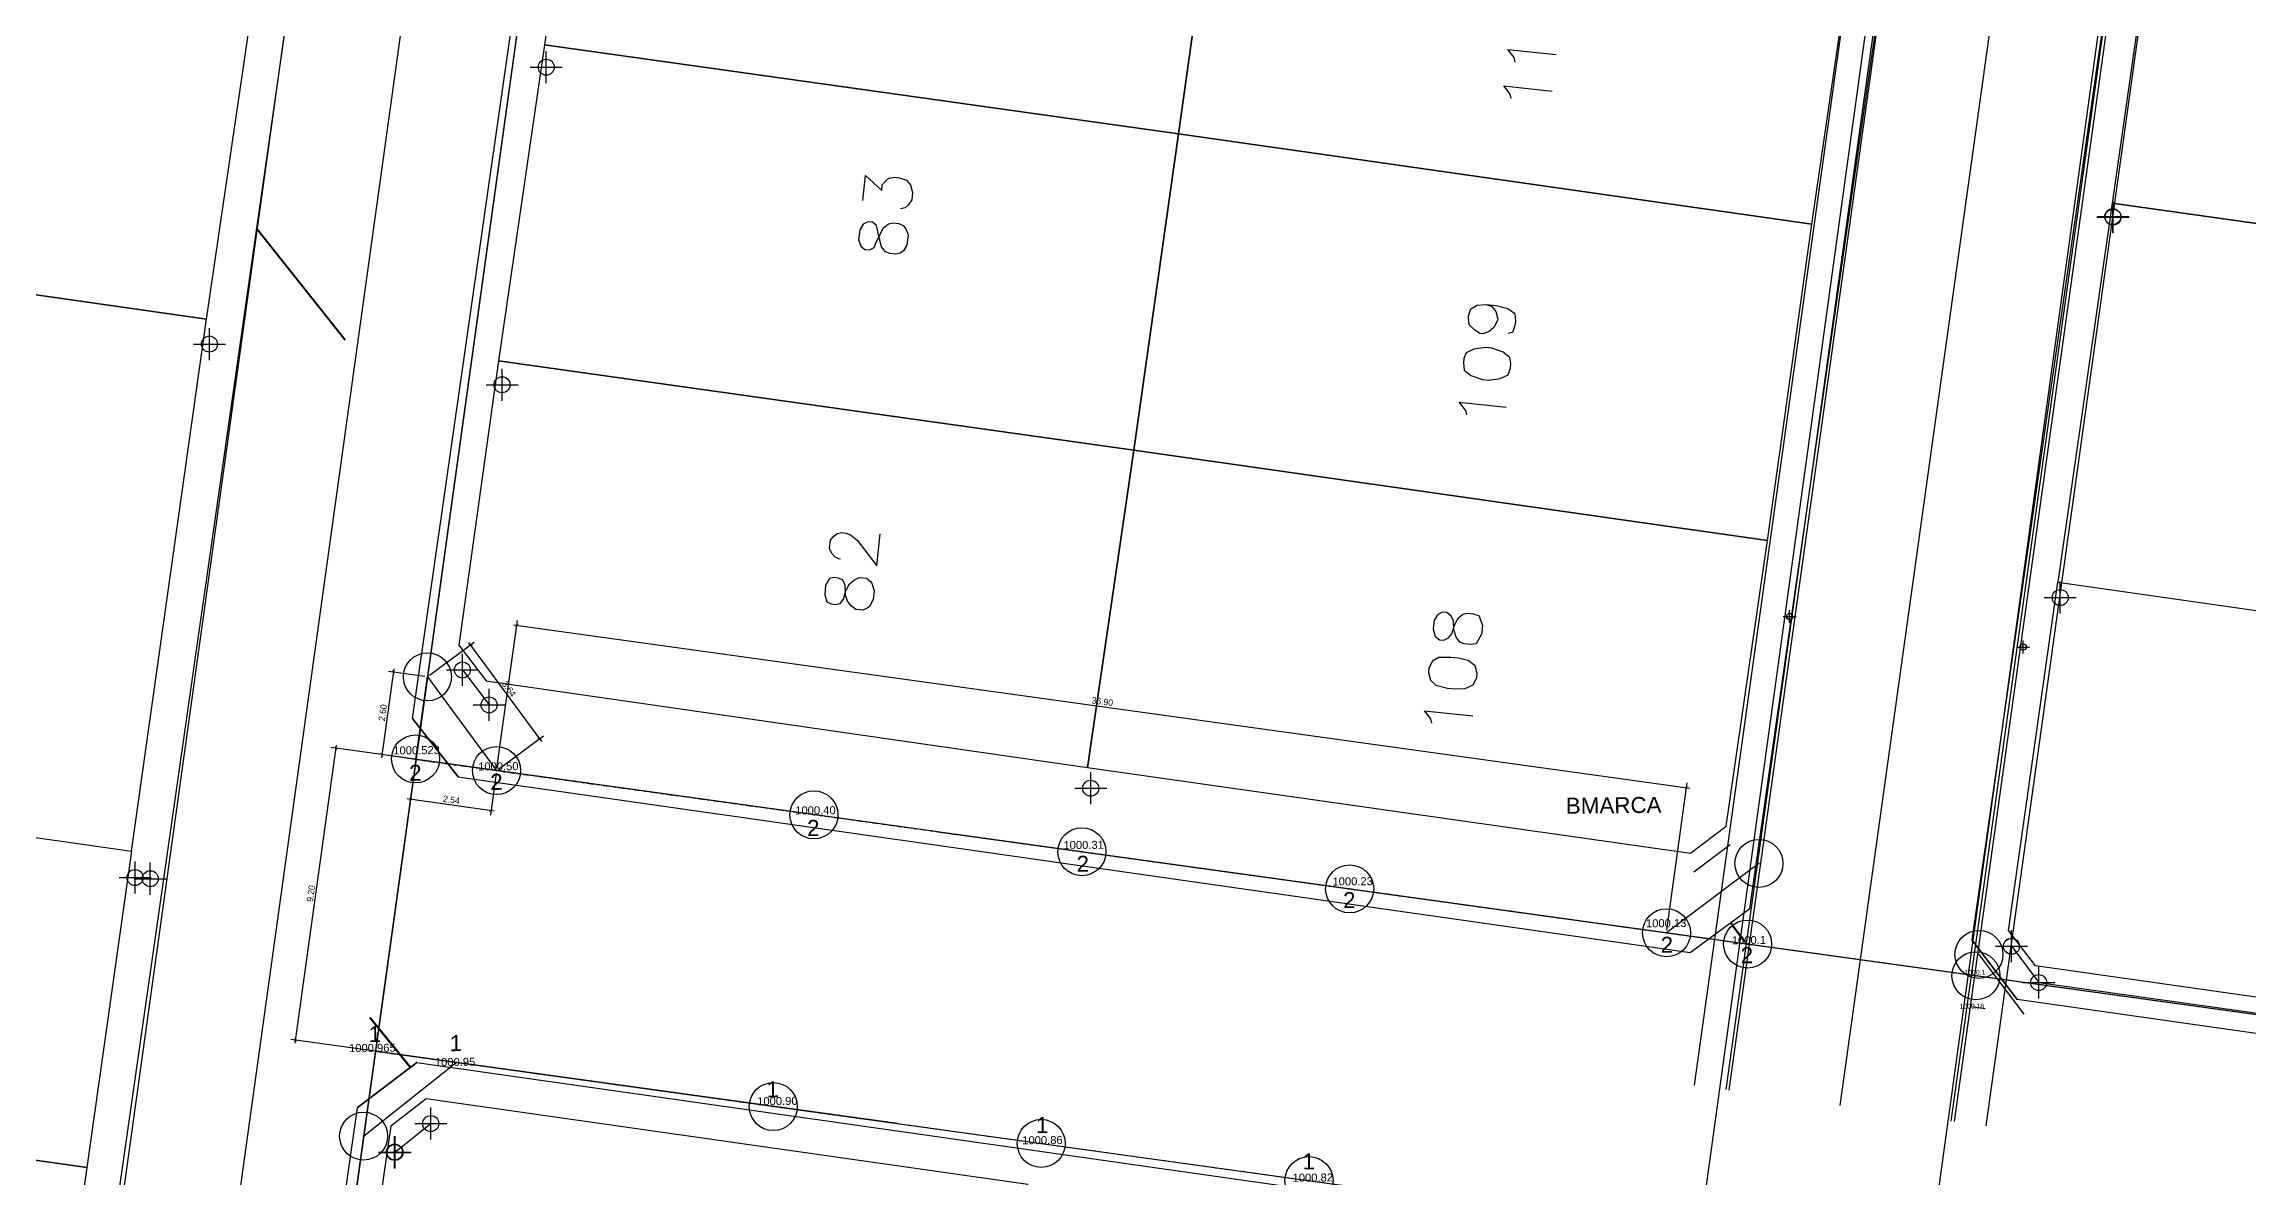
# Model space of a CAD drawing. Header units: metres. Extents: x -977055 to 805873, y -1033982 to 242021.
# Drawn here: x 795 to 863.8, y 965.3 to 1000.7 of the extents above; entities that cross this region are included whole.
import ezdxf

# ---------------------------------------------------------------- set-up
doc = ezdxf.new("R2010")
doc.units = ezdxf.units.M
doc.header["$PDMODE"] = 32
doc.header["$PDSIZE"] = 1.5
doc.linetypes.add('CENTRO1', pattern=[0.44, 0.2, -0.08, 0.08, -0.08])
for name, color, linetype in [('C-ROAD-PROF-TEXT', 11, 'Continuous'), ('linea 1', 1, 'Continuous'), ('LOTE 243', 6, 'Continuous'), ('puntos nov 7', 50, 'Continuous'), ('PUNTOS V', 4, 'Continuous'), ('V-NODE', 1, 'Continuous')]:
    doc.layers.add(name, color=color, linetype=linetype)
doc.layers.add('PDF2_area escolar', color=7, linetype='Continuous', true_color=0x989898)
doc.layers.add('PDF_Geometry', color=7, linetype='Continuous', true_color=0x797979)
doc.layers.get('PDF2_area escolar').off()
doc.styles.add('CITY2', font='stylu.ttf', dxfattribs={"height": 0.2})
doc.styles.get("Standard").update_dxf_attribs({"font": 'arial.ttf'})
doc.dimstyles.new('COTAS2', dxfattribs={"dimtxt": 0.02, "dimasz": 0.1, "dimexe": 0.15, "dimexo": 0.08, "dimgap": 0.05, "dimtad": 1, "dimzin": 0, "dimdsep": 46, "dimtxsty": 'CITY2', "dimblk": 'ARCHTICK', "dimcen": 1, "dimdle": 0.1, "dimclrd": 1, "dimclre": 1, "dimclrt": 2, "dimadec": 0, "dimazin": 0, "dimtfac": 1, "dimtofl": 0, "dimtmove": 0, "dimatfit": 3, "dimldrblk": 'ARCHTICK', "dimfxl": 0.18, "dimtolj": 1, "dimtzin": 0, "dimarcsym": 0})

# ---------------------------------------------------------------- blocks, each defined once
blk = doc.blocks.new('*U274')
at = {"color": 0, "linetype": 'ByBlock', "lineweight": -2, "transparency": 16777216}
for p, q in [((-1, 0), (1, 0)), ((0, -1), (0, 1))]:
    blk.add_line(p, q, dxfattribs=at)
blk.add_circle((0, 0), 0.5, dxfattribs=at)
blk = doc.blocks.new('*U301', base_point=(798.274, 974.646, 1001.305))
at = {"layer": 'V-NODE', "color": 50, "lineweight": -2, "xscale": 0.5, "yscale": 0.5, "zscale": 0.5}
blk.add_blockref('*U274', (798.274, 974.646, 1001.305), dxfattribs=at)
blk = doc.blocks.new('*U307', base_point=(805.902, 966.106, 1001.776))
at = {"layer": 'V-NODE', "color": 50, "lineweight": -2, "xscale": 0.5, "yscale": 0.5, "zscale": 0.5}
blk.add_blockref('*U274', (805.902, 966.106, 1001.776), dxfattribs=at)
blk = doc.blocks.new('*U595', base_point=(859.588, 995.311, 1000.051))
at = {"layer": 'V-NODE', "color": 50, "lineweight": -2, "xscale": 0.5, "yscale": 0.5, "zscale": 0.5}
blk.add_blockref('*U274', (859.588, 995.311, 1000.051), dxfattribs=at)
blk = doc.blocks.new('*U637', base_point=(810.644, 999.991, 1000.264))
at = {"layer": 'V-NODE', "color": 50, "lineweight": -2, "xscale": 0.5, "yscale": 0.5, "zscale": 0.5}
blk.add_blockref('*U274', (810.644, 999.991, 1000.264), dxfattribs=at)
blk = doc.blocks.new('*U640', base_point=(809.262, 990.074, 1000.591))
at = {"layer": 'V-NODE', "color": 50, "lineweight": -2, "xscale": 0.5, "yscale": 0.5, "zscale": 0.5}
blk.add_blockref('*U274', (809.262, 990.074, 1000.591), dxfattribs=at)
blk = doc.blocks.new('*U643', base_point=(800.121, 991.344, 1000.615))
at = {"layer": 'V-NODE', "color": 50, "lineweight": -2, "xscale": 0.5, "yscale": 0.5, "zscale": 0.5}
blk.add_blockref('*U274', (800.121, 991.344, 1000.615), dxfattribs=at)
blk = doc.blocks.new('*U646', base_point=(797.8, 974.681, 1001.345))
at = {"layer": 'V-NODE', "color": 50, "lineweight": -2, "xscale": 0.5, "yscale": 0.5, "zscale": 0.5}
blk.add_blockref('*U274', (797.8, 974.681, 1001.345), dxfattribs=at)
blk = doc.blocks.new('*U649', base_point=(808.026, 981.164, 1001.043))
at = {"layer": 'V-NODE', "color": 50, "lineweight": -2, "xscale": 0.5, "yscale": 0.5, "zscale": 0.5}
blk.add_blockref('*U274', (808.026, 981.164, 1001.043), dxfattribs=at)
blk = doc.blocks.new('*U652', base_point=(805.919, 966.099, 1001.768))
at = {"layer": 'V-NODE', "color": 50, "lineweight": -2, "xscale": 0.5, "yscale": 0.5, "zscale": 0.5}
blk.add_blockref('*U274', (805.919, 966.099, 1001.768), dxfattribs=at)
blk = doc.blocks.new('*U661', base_point=(805.911, 966.094, 1001.774))
at = {"layer": 'V-NODE', "color": 50, "lineweight": -2, "xscale": 0.5, "yscale": 0.5, "zscale": 0.5}
blk.add_blockref('*U274', (805.911, 966.094, 1001.774), dxfattribs=at)
blk = doc.blocks.new('*U1252', base_point=(856.413, 972.533, 1001.123))
at = {"layer": 'V-NODE', "color": 50, "lineweight": -2, "xscale": 0.5, "yscale": 0.5, "zscale": 0.5}
blk.add_blockref('*U274', (856.413, 972.533, 1001.123), dxfattribs=at)
blk = doc.blocks.new('*U1255', base_point=(857.262, 971.402, 1001.17))
at = {"layer": 'V-NODE', "color": 50, "lineweight": -2, "xscale": 0.5, "yscale": 0.5, "zscale": 0.5}
blk.add_blockref('*U274', (857.262, 971.402, 1001.17), dxfattribs=at)
blk = doc.blocks.new('*U1258', base_point=(827.65, 977.469, 1001.168))
at = {"layer": 'V-NODE', "color": 50, "lineweight": -2, "xscale": 0.5, "yscale": 0.5, "zscale": 0.5}
blk.add_blockref('*U274', (827.65, 977.469, 1001.168), dxfattribs=at)
blk = doc.blocks.new('*U1264', base_point=(807.034, 966.996, 1001.655))
at = {"layer": 'V-NODE', "color": 50, "lineweight": -2, "xscale": 0.5, "yscale": 0.5, "zscale": 0.5}
blk.add_blockref('*U274', (807.034, 966.996, 1001.655), dxfattribs=at)
blk = doc.blocks.new('*U1267', base_point=(808.859, 980.074, 1001.105))
at = {"layer": 'V-NODE', "color": 50, "lineweight": -2, "xscale": 0.5, "yscale": 0.5, "zscale": 0.5}
blk.add_blockref('*U274', (808.859, 980.074, 1001.105), dxfattribs=at)
blk = doc.blocks.new('*U1270', base_point=(856.41, 972.536, 1001.126))
at = {"layer": 'V-NODE', "color": 50, "lineweight": -2, "xscale": 0.5, "yscale": 0.5, "zscale": 0.5}
blk.add_blockref('*U274', (856.41, 972.536, 1001.126), dxfattribs=at)
blk = doc.blocks.new('*U1273', base_point=(857.935, 983.424, 1000.642))
at = {"layer": 'V-NODE', "color": 50, "lineweight": -2, "xscale": 0.5, "yscale": 0.5, "zscale": 0.5}
blk.add_blockref('*U274', (857.935, 983.424, 1000.642), dxfattribs=at)
blk = doc.blocks.new('*U1276', base_point=(859.576, 995.323, 1000.055))
at = {"layer": 'V-NODE', "color": 50, "lineweight": -2, "xscale": 0.5, "yscale": 0.5, "zscale": 0.5}
blk.add_blockref('*U274', (859.576, 995.323, 1000.055), dxfattribs=at)
blk = doc.blocks.new('base')
at = {"layer": 'PDF_Geometry', "lineweight": 25, "extrusion": (-0.000787417, 0.063364, 0.99799), "elevation": 0.026}
for points in [[(-314.355, -197.288), (-299.601, -195.681), (-292.744, -194.188), (-282.663, -192.111), (-274.476, -190.361), (-258.037, -185.154), (-248.029, -180.61), (-240.539, -177.71), (-228.643, -174.042), (-222.733, -172.714), (-217.384, -171.04), (-209.935, -169.248), (-202.16, -164.759), (-196.196, -160.284), (-195.073, -159.817), (-178.095, -157.457), (-154.298, -156.614), (-136.667, -154.611), (-124.436, -153.164), (-118.066, -151.474), (-100.79, -146.646), (-80.955, -140.967), (-73.385, -139.328), (-61.694, -135.822), (-40.504, -131.604), (-37.727, -130.872), (-17.661, -129.441), (1.311, -127.461), (21.092, -124.929), (41.006, -122.83), (47.376, -123.458), (63.592, -123.186), (81.402, -124.312), (85.639, -96.072), (88.705, -66.393), (92.811, -40.781), (97.16, -22.386), (100.596, -1.562), (102.483, 8.32), (109.691, 37.361), (117.528, 76.62), (126.217, 115.638), (131.513, 149.592), (134.682, 173.973), (136.916, 195.591), (139.956, 229.678), (141.558, 250.676), (142.614, 271.37), (143.252, 283.21), (147.066, 312.938), (152.58, 355.631), (153.554, 396.042), (150.869, 418.02), (151.777, 438.639), (150.959, 458.028), (151.777, 438.639), (150.869, 418.02), (153.554, 396.042), (152.58, 355.631), (147.066, 312.938), (143.252, 283.21), (142.614, 271.37), (141.558, 250.676), (139.956, 229.678), (136.916, 195.591), (134.682, 173.973), (131.513, 149.592), (126.217, 115.638), (117.528, 76.62), (109.691, 37.361), (102.483, 8.32), (100.596, -1.562), (97.16, -22.386), (92.811, -40.781), (88.705, -66.393), (85.639, -96.072), (81.402, -124.312), (63.592, -123.186), (47.376, -123.458), (41.006, -122.83), (21.092, -124.929), (1.311, -127.461), (-17.661, -129.441), (-37.727, -130.872), (-40.504, -131.604), (-61.694, -135.822), (-73.385, -139.328), (-80.955, -140.967), (-100.79, -146.646), (-118.066, -151.474), (-124.436, -153.164), (-136.667, -154.611), (-154.298, -156.614), (-178.095, -157.457), (-195.073, -159.817), (-196.196, -160.284), (-202.16, -164.759), (-209.935, -169.248), (-217.384, -171.04), (-222.733, -172.714), (-228.643, -174.042), (-240.539, -177.71), (-248.029, -180.61), (-258.037, -185.154), (-274.476, -190.361), (-282.663, -192.111), (-292.744, -194.188), (-299.601, -195.681), (-314.355, -197.288), (-312.178, -178.446), (-309.146, -157.898), (-306.876, -132.899), (-305.823, -118.002), (-298.643, -78.802), (-291.055, -45.077), (-282.252, -15.116), (-275.645, 10.473), (-270.319, 33.898), (-263.825, 63.164), (-258.15, 86.408), (-284.424, 123.888)], [(129.33, 446.993), (130.719, 376.627), (119.722, 267.265), (72.738, -35.348), (74.134, -37.232), (92.979, -40.152)], [(76.721, 35.815), (75.319, 37.653), (36.902, 43.626), (35.023, 42.276), (24.12, -27.822), (25.516, -29.706), (63.985, -35.639), (65.818, -34.283)], [(75.319, 37.653), (76.721, 35.815), (65.818, -34.283), (63.985, -35.639)], [(-11.71, 51.199), (-13.594, 49.803), (-24.492, -20.249), (-23.096, -22.133), (15.367, -28.112), (17.206, -26.71), (28.103, 43.341), (26.707, 45.225)], [(42.023, 15.697), (42.052, 15.554), (42.253, 15.298), (40.744, 15.48)], [(42.16, 16.839), (42.189, 16.697), (42.39, 16.441), (40.882, 16.622)], [(62.453, 19.774), (62.36, 18.997), (61.861, 19.474), (61.839, 19.291), (61.731, 19.165), (61.628, 19.085), (61.44, 19.061), (61.303, 19.078), (61.08, 19.151), (60.959, 19.304), (60.895, 19.544), (60.923, 19.772), (61.036, 19.944), (61.139, 20.025), (61.281, 20.054)], [(43.028, 23.273), (42.851, 23.341), (42.73, 23.495), (42.666, 23.734), (42.672, 23.78), (42.791, 23.997), (42.944, 24.118), (43.138, 24.187), (43.23, 24.176), (43.401, 24.063), (43.568, 23.904), (43.586, 23.67), (43.58, 23.624), (43.507, 23.401), (43.308, 23.286), (43.028, 23.273), (42.708, 23.312), (42.348, 23.402), (42.136, 23.566), (42.118, 23.8), (42.134, 23.937), (42.208, 24.16), (42.35, 24.19)], [(43.675, 26.719), (43.704, 26.577), (43.905, 26.321), (42.443, 26.497)], [(63.294, 30.987), (63.34, 30.981), (63.471, 30.919), (63.552, 30.817), (63.627, 30.668), (63.594, 30.394), (63.486, 30.268), (63.383, 30.188), (63.241, 30.159), (63.104, 30.175), (62.972, 30.237), (62.76, 30.402), (62.162, 31.216), (62.041, 30.21)], [(44.883, 36.358), (44.912, 36.216), (45.113, 35.959), (43.605, 36.141)], [(36.902, 43.626), (35.023, 42.276)], [(-13.594, 49.803), (-11.71, 51.199), (26.707, 45.225), (28.103, 43.341)], [(78.602, 47.969), (76.718, 46.573), (38.301, 52.546), (36.905, 54.43), (47.469, 122.482), (49.353, 123.878), (87.77, 117.905), (89.166, 116.021)], [(76.718, 46.573), (78.602, 47.969), (89.166, 116.021), (87.77, 117.905)]]:
    blk.add_lwpolyline(points, dxfattribs=at)
for points in [[(52.572, 17.811), (51.057, 7.931), (70.817, 4.901), (72.332, 14.781)], [(32.817, 20.886), (31.257, 11.012), (51.057, 7.931), (52.572, 17.811)], [(3.626, 23.383), (1.829, 11.543), (21.583, 8.468), (23.432, 20.348)], [(102.92, 10.029), (105.344, 19.753), (82.995, 23.234), (81.434, 13.36)], [(54.087, 27.691), (52.572, 17.811), (72.332, 14.781), (73.892, 24.656)], [(34.332, 30.766), (32.817, 20.886), (52.572, 17.811), (54.087, 27.691)], [(5.475, 35.263), (3.626, 23.383), (23.432, 20.348), (25.275, 32.182)], [(105.344, 19.753), (109.405, 36.143), (85.554, 39.851), (82.995, 23.234)], [(62.602, 21.008), (62.533, 21.202), (62.406, 21.309), (62.269, 21.326), (62.121, 21.251), (62.059, 21.119), (61.934, 20.856), (61.816, 20.639), (61.662, 20.518), (61.519, 20.489), (61.336, 20.511), (61.205, 20.573), (61.124, 20.676), (61.055, 20.869), (61.094, 21.189), (61.207, 21.361), (61.309, 21.442), (61.452, 21.471), (61.635, 21.449), (61.766, 21.387), (61.887, 21.233), (61.951, 20.993), (62.009, 20.708), (62.039, 20.565), (62.165, 20.458), (62.302, 20.441), (62.45, 20.516), (62.563, 20.688)], [(43.757, 25.087), (43.738, 25.321), (43.526, 25.485), (43.172, 25.621), (42.989, 25.643), (42.612, 25.595), (42.367, 25.486), (42.294, 25.263), (42.277, 25.126), (42.301, 24.937), (42.513, 24.773), (42.868, 24.637), (43.051, 24.615), (43.427, 24.663), (43.672, 24.772), (43.74, 24.95)], [(55.653, 37.611), (54.087, 27.691), (73.892, 24.656), (75.24, 33.535), (74.402, 34.657)], [(35.731, 39.687), (34.332, 30.766), (54.087, 27.691), (55.653, 37.611), (36.853, 40.525)], [(63.797, 32.085), (63.734, 32.325), (63.602, 32.387), (63.465, 32.404), (63.322, 32.375), (63.214, 32.248), (63.135, 31.98), (63.017, 31.762), (62.863, 31.642), (62.715, 31.567), (62.486, 31.594), (62.36, 31.702), (62.32, 31.753), (62.256, 31.993), (62.289, 32.267), (62.408, 32.485), (62.459, 32.525), (62.607, 32.6), (62.836, 32.572), (62.962, 32.464), (63.083, 32.311), (63.152, 32.117), (63.159, 31.791), (63.234, 31.643), (63.366, 31.581), (63.503, 31.564), (63.645, 31.594), (63.764, 31.811)], [(5.475, 35.263), (7.318, 47.098), (26.118, 44.183), (26.957, 43.062), (25.275, 32.182)], [(44.805, 33.4), (44.741, 33.639), (44.615, 33.747), (44.477, 33.764), (44.329, 33.689), (44.221, 33.563), (44.143, 33.294), (44.024, 33.077), (43.87, 32.956), (43.727, 32.927), (43.545, 32.949), (43.367, 33.017), (43.333, 33.114), (43.263, 33.307), (43.296, 33.582), (43.415, 33.799), (43.472, 33.885), (43.66, 33.909), (43.843, 33.887), (43.975, 33.824), (44.095, 33.671), (44.159, 33.431), (44.172, 33.152), (44.247, 33.003), (44.373, 32.895), (44.51, 32.879), (44.658, 32.954), (44.772, 33.126)], [(44.97, 34.771), (44.906, 35.011), (44.74, 35.17), (44.379, 35.26), (44.151, 35.287), (43.825, 35.28), (43.58, 35.17), (43.461, 34.953), (43.445, 34.816), (43.509, 34.576), (43.721, 34.411), (44.035, 34.327), (44.264, 34.3), (44.635, 34.301), (44.834, 34.416), (44.953, 34.634)], [(111.423, 45.962), (109.691, 37.361), (109.405, 36.143), (85.554, 39.851), (87.069, 49.731)], [(113.349, 55.793), (111.423, 45.962), (87.069, 49.731), (88.583, 59.611)], [(59.2, 60.508), (57.685, 50.628), (76.439, 47.72), (77.56, 48.558), (78.954, 57.433)]]:
    blk.add_lwpolyline(points, close=True, dxfattribs=at)
at = {"layer": 'PDF_Geometry', "color": 5, "lineweight": 40, "extrusion": (-0.000787417, 0.063364, 0.99799), "elevation": 0.026}
blk.add_lwpolyline([(78.675, 23.94), (81.403, 20.412)], dxfattribs=at)
at = {"layer": 'PDF_Geometry', "color": 32, "lineweight": 50, "true_color": 0xb85b00, "extrusion": (-0.000787417, 0.063364, 0.99799), "elevation": 0.026}
for points in [[(35.196, 43.322), (35.632, 42.713)], [(76.923, 46.734), (78.169, 45.146)]]:
    blk.add_lwpolyline(points, dxfattribs=at)
blk = doc.blocks.new('_ArchTick')
at = {"color": 0, "linetype": 'ByBlock', "const_width": 0.15}
blk.add_lwpolyline([(-0.5, -0.5), (0.5, 0.5)], dxfattribs=at)
blk = doc.blocks.new('*D3577')
at = {"layer": 'Defpoints', "color": 0, "transparency": 16777216}
for p in [(806.931, 980.95, 1001.043), (810.435, 979.013), (809.091, 978.022, 1001.043)]:
    blk.add_point(p, dxfattribs=at)
at = {"layer": 'PUNTOS V', "color": 1, "linetype": 'Continuous', "lineweight": -2, "transparency": 16777216}
for p, q in [((806.995, 980.998), (808.395, 982.031)), ((809.156, 978.07), (810.555, 979.103))]:
    blk.add_line(p, q, dxfattribs=at)
at = {"layer": 'PUNTOS V', "color": 1, "lineweight": -2, "transparency": 16777216}
blk.add_line((808.215, 982.022), (810.494, 978.933), dxfattribs=at)
at = {"layer": 'PUNTOS V', "color": 1, "lineweight": -2, "transparency": 16777216, "xscale": 0.1, "yscale": 0.1, "zscale": 0.1}
for p, rotation in [((808.274, 981.942), 126.4207134271245), ((810.435, 979.013), 306.4207134271244)]:
    blk.add_blockref('_ArchTick', p, dxfattribs=dict(at, rotation=rotation))
at = {"layer": 'PUNTOS V', "color": 2, "transparency": 16777216, "insert": (809.479, 980.569), "char_height": 0.2, "attachment_point": 5, "rotation": 306.42071, "style": 'CITY2'}
blk.add_mtext('\\A1;3.64', dxfattribs=at)
blk = doc.blocks.new('*D3578')
at = {"layer": 'Defpoints', "color": 0, "transparency": 16777216}
for p in [(806.931, 980.95, 1001.043), (805.51, 978.519), (806.572, 978.371, 1001.043)]:
    blk.add_point(p, dxfattribs=at)
at = {"layer": 'PUNTOS V', "color": 1, "lineweight": -2, "transparency": 16777216}
blk.add_line((805.882, 981.197), (805.496, 978.42), dxfattribs=at)
at = {"layer": 'PUNTOS V', "color": 1, "linetype": 'Continuous', "lineweight": -2, "transparency": 16777216}
for p, q in [((806.851, 980.961), (805.719, 981.119)), ((806.493, 978.382), (805.361, 978.54))]:
    blk.add_line(p, q, dxfattribs=at)
at = {"layer": 'PUNTOS V', "color": 1, "lineweight": -2, "transparency": 16777216, "xscale": 0.1, "yscale": 0.1, "zscale": 0.1}
for p, rotation in [((805.868, 981.098), 82.0910911507745), ((805.51, 978.519), 262.0910911507745)]:
    blk.add_blockref('_ArchTick', p, dxfattribs=dict(at, rotation=rotation))
at = {"layer": 'PUNTOS V', "color": 2, "transparency": 16777216, "insert": (805.536, 979.83), "char_height": 0.2, "attachment_point": 5, "rotation": 82.09109, "style": 'CITY2'}
blk.add_mtext('\\A1;2.60', dxfattribs=at)
blk = doc.blocks.new('*D3579')
at = {"layer": 'Defpoints', "color": 0, "transparency": 16777216}
for p in [(806.572, 978.371, 1001.043), (809.091, 978.022, 1001.043), (808.919, 976.782)]:
    blk.add_point(p, dxfattribs=at)
at = {"layer": 'PUNTOS V', "color": 1, "linetype": 'Continuous', "lineweight": -2, "transparency": 16777216}
for p, q in [((806.561, 978.292), (806.38, 976.982)), ((809.08, 977.943), (808.899, 976.633))]:
    blk.add_line(p, q, dxfattribs=at)
at = {"layer": 'PUNTOS V', "color": 1, "lineweight": -2, "transparency": 16777216}
blk.add_line((806.301, 977.145), (809.018, 976.768), dxfattribs=at)
at = {"layer": 'PUNTOS V', "color": 1, "lineweight": -2, "transparency": 16777216, "xscale": 0.1, "yscale": 0.1, "zscale": 0.1}
for p, rotation in [((806.4, 977.131), 172.1062066754342), ((808.919, 976.782), 352.1062066754342)]:
    blk.add_blockref('_ArchTick', p, dxfattribs=dict(at, rotation=rotation))
at = {"layer": 'PUNTOS V', "color": 2, "transparency": 16777216, "insert": (807.681, 977.109), "char_height": 0.2, "attachment_point": 5, "rotation": 352.10621, "style": 'CITY2'}
blk.add_mtext('\\A1;2.54', dxfattribs=at)
blk = doc.blocks.new('*D3580')
at = {"layer": 'Defpoints', "color": 0, "transparency": 16777216}
for p in [(809.092, 978.021, 1001.043), (846.266, 977.492), (845.638, 972.956, 1001.023)]:
    blk.add_point(p, dxfattribs=at)
at = {"layer": 'PUNTOS V', "color": 1, "linetype": 'Continuous', "lineweight": -2, "transparency": 16777216}
for p, q in [((809.103, 978.1), (809.741, 982.705)), ((845.649, 973.035), (846.287, 977.64))]:
    blk.add_line(p, q, dxfattribs=at)
at = {"layer": 'PUNTOS V', "color": 1, "lineweight": -2, "transparency": 16777216}
blk.add_line((809.621, 982.571), (846.365, 977.478), dxfattribs=at)
at = {"layer": 'PUNTOS V', "color": 1, "lineweight": -2, "transparency": 16777216, "xscale": 0.1, "yscale": 0.1, "zscale": 0.1}
for p, rotation in [((809.721, 982.557), 172.1089317505501), ((846.266, 977.492), 352.10893175055)]:
    blk.add_blockref('_ArchTick', p, dxfattribs=dict(at, rotation=rotation))
at = {"layer": 'PUNTOS V', "color": 2, "transparency": 16777216, "insert": (828.015, 980.177), "char_height": 0.2, "attachment_point": 5, "rotation": 352.10893, "style": 'CITY2'}
blk.add_mtext('\\A1;36.90', dxfattribs=at)
blk = doc.blocks.new('*U4545')
at = {"color": 0, "linetype": 'ByBlock', "lineweight": -2, "transparency": 16777216}
for p, q in [((-1, 0), (1, 0)), ((0, -1), (0, 1))]:
    blk.add_line(p, q, dxfattribs=at)
blk.add_circle((0, 0), 0.5, dxfattribs=at)
blk = doc.blocks.new('*U4674', base_point=(856.775, 981.881, 1000.372))
at = {"layer": 'V-NODE', "lineweight": -2, "xscale": 0.2, "yscale": 0.2, "zscale": 0.2}
blk.add_blockref('*U4545', (856.775, 981.881, 1000.372), dxfattribs=at)
blk = doc.blocks.new('*U4677', base_point=(849.483, 982.832, 1000.356))
at = {"layer": 'V-NODE', "lineweight": -2, "xscale": 0.2, "yscale": 0.2, "zscale": 0.2}
blk.add_blockref('*U4545', (849.483, 982.832, 1000.356), dxfattribs=at)
blk = doc.blocks.new('*D5671')
at = {"color": 1, "lineweight": -2, "transparency": 16777216}
blk.add_line((802.798, 969.506), (804.089, 978.817), dxfattribs=at)
at = {"color": 1, "linetype": 'Continuous', "lineweight": -2, "transparency": 16777216}
for p, q in [((822.875, 976.111), (803.926, 978.738)), ((821.612, 966.998), (802.663, 969.625))]:
    blk.add_line(p, q, dxfattribs=at)
at = {"layer": 'Defpoints', "color": 0, "transparency": 16777216}
for p in [(804.075, 978.718), (822.955, 976.1, 1001.655), (821.691, 966.987, 1001.655)]:
    blk.add_point(p, dxfattribs=at)
at = {"color": 1, "lineweight": -2, "transparency": 16777216, "xscale": 0.1, "yscale": 0.1, "zscale": 0.1}
for p, rotation in [((804.075, 978.718), 82.10620667543185), ((802.811, 969.605), 262.1062066754318)]:
    blk.add_blockref('_ArchTick', p, dxfattribs=dict(at, rotation=rotation))
at = {"color": 2, "transparency": 16777216, "insert": (803.291, 974.182), "char_height": 0.2, "attachment_point": 5, "rotation": 82.10621, "style": 'CITY2'}
blk.add_mtext('\\A1;9.20', dxfattribs=at)
blk = doc.blocks.new('*D5672')
at = {"color": 1, "linetype": 'Continuous', "lineweight": -2, "transparency": 16777216}
for p, q in [((823.034, 976.089), (1046.132, 945.156)), ((821.77, 966.976), (1044.869, 936.043))]:
    blk.add_line(p, q, dxfattribs=at)
at = {"color": 1, "lineweight": -2, "transparency": 16777216}
blk.add_line((1045.997, 945.276), (1044.706, 935.965), dxfattribs=at)
at = {"layer": 'Defpoints', "color": 0, "transparency": 16777216}
for p in [(822.955, 976.1, 1001.655), (821.691, 966.987, 1001.655), (1044.72, 936.064)]:
    blk.add_point(p, dxfattribs=at)
at = {"color": 1, "lineweight": -2, "transparency": 16777216, "xscale": 0.1, "yscale": 0.1, "zscale": 0.1}
for p, rotation in [((1045.984, 945.177), 82.1062066754318), ((1044.72, 936.064), 262.1062066754318)]:
    blk.add_blockref('_ArchTick', p, dxfattribs=dict(at, rotation=rotation))
at = {"color": 2, "transparency": 16777216, "insert": (1045.199, 940.642), "char_height": 0.2, "attachment_point": 5, "rotation": 82.10621, "style": 'CITY2'}
blk.add_mtext('\\A1;9.20', dxfattribs=at)

msp = doc.modelspace()

# ---------------------------------------------------------------- linework, layer by layer
at = {"color": 1, "elevation": 2022.29234}
msp.add_lwpolyline([(826.85026, 767.27004), (874.73821, 1114.15611), (868.36224, 1120.78784), (818.82259, 761.82294), (826.85026, 767.27004)], dxfattribs=at)
at = {"color": 1}
msp.add_lwpolyline([(805.30767, 969.25808), (1040.88005, 936.59856), (1042.14356, 945.71138), (806.57117, 978.3709), (805.30767, 969.25808)], dxfattribs=at)
at = {"layer": 'linea 1'}
for points, elevation in [([(809.48179, 1051.63995), (770.20279, 768.89443)], 997.581), ([(813.04755, 1051.1446), (773.76855, 768.39907)], 997.581), ([(816.6133, 1050.64924), (777.33431, 767.90372)], 997.581), ([(816.6133, 1050.64924), (795.46996, 898.4512)], 997.581), ([(816.07096, 1046.74523), (804.93779, 966.60434)], 997.581), ([(851.06456, 967.55969), (861.80109, 1044.57856)], 1011.104), ([(854.53104, 967.07646), (865.24829, 1043.95701)], 1011.104), ([(854.63008, 967.06265), (865.34733, 1043.94322)], 1011.104), ([(855.6205, 966.92459), (866.35704, 1043.94346)], 1011.104), ([(847.49903, 968.05673), (857.97595, 1043.21326)], 1011.104), ([(847.59807, 968.04292), (858.08072, 1043.24048)], 1011.104), ([(846.50861, 968.1948), (856.92834, 1042.94105)], 1011.104), ([(857.262, 971.402), (894.913, 966.127)], 1001.17), ([(804.93779, 966.60434), (795.46996, 898.4512)], 997.581)]:
    msp.add_lwpolyline(points, dxfattribs=dict(at, elevation=elevation))
at = {"layer": 'linea 1', "linetype": 'CENTRO1', "elevation": 1001.655}
for points in [[(806.47339, 978.38513), (827.37539, 975.48704), (848.26968, 972.59104)], [(805.30656, 969.2589), (826.11189, 966.37422), (854.1214, 962.49203)]]:
    msp.add_lwpolyline(points, dxfattribs=at)
at = {"layer": 'LOTE 243'}
msp.add_point((855.39624, 972.28221, 1001.631), dxfattribs=at)
at = {"layer": 'PUNTOS V', "color": 1}
for points, elevation in [([(808.026, 981.164), (808.859, 980.074)], 1001.043), ([(806.93073, 980.9503), (809.09117, 978.02217), (806.57247, 978.37139), (806.93073, 980.9503)], 1001.043), ([(806.93073, 980.9503), (809.0919, 978.02118)], 1001.043), ([(847.624, 975.698), (846.492, 974.848)], 1001.023), ([(848.52393, 975.12321), (845.63753, 972.95586)], 1001.023), ([(855.39624, 972.28221), (856.79821, 970.4162)], 1001.631), ([(856.41, 972.536), (857.262, 971.402)], 1001.126), ([(855.59027, 970.58377), (855.16583, 970.64265)], 1001.631), ([(804.93779, 966.60434), (807.83012, 968.90901)], 1001.774), ([(805.902, 966.094), (807.034, 966.996)], 1001.774)]:
    msp.add_lwpolyline(points, dxfattribs=dict(at, elevation=elevation))
for p in [(806.93073, 980.9503, 1001.043), (806.561, 978.385, 1000.843), (809.09117, 978.02217, 1001.043), (819.0049, 976.63975, 1001.708), (827.37539, 975.48704, 1001.655), (848.52393, 975.12321, 999.915), (835.73976, 974.32772, 1001.023), (845.63753, 972.95586, 1001.023), (848.17082, 972.60474, 1011.104), (855.30228, 971.61362, 9.449), (817.73429, 967.52791, 1001.708), (804.93779, 966.60434, 997.581), (826.10412, 966.3753, 1001.023), (834.46915, 965.21588, 1001.023)]:
    msp.add_point(p, dxfattribs=at)

# ---------------------------------------------------------------- block references
at = {"layer": 'PDF2_area escolar'}
msp.add_blockref('base', (882.736, 1016.336, 999.038), dxfattribs=at)
at = {"layer": 'puntos nov 7'}
for name, p in [('*U637', (810.644, 999.991, 1000.264)), ('*U1276', (859.576, 995.323, 1000.055)), ('*U595', (859.588, 995.311, 1000.051)), ('*U643', (800.121, 991.344, 1000.615)), ('*U640', (809.262, 990.074, 1000.591)), ('*U1273', (857.935, 983.424, 1000.642)), ('*U649', (808.026, 981.164, 1001.043)), ('*U1267', (808.859, 980.074, 1001.105)), ('*U1258', (827.65, 977.469, 1001.168)), ('*U646', (797.8, 974.681, 1001.345)), ('*U301', (798.274, 974.646, 1001.305)), ('*U1270', (856.41, 972.536, 1001.126)), ('*U1252', (856.413, 972.533, 1001.123)), ('*U1255', (857.262, 971.402, 1001.17)), ('*U1264', (807.034, 966.996, 1001.655)), ('*U307', (805.902, 966.106, 1001.776)), ('*U661', (805.911, 966.094, 1001.774)), ('*U652', (805.919, 966.099, 1001.768))]:
    msp.add_blockref(name, p, dxfattribs=at)
at = {"layer": 'V-NODE'}
for name, p in [('*U4677', (849.483, 982.832, 1000.354)), ('*U4674', (856.775, 981.881, 1000.37))]:
    msp.add_blockref(name, p, dxfattribs=at)

# ---------------------------------------------------------------- texts
at = {"layer": 'C-ROAD-PROF-TEXT', "color": 11, "linetype": 'Continuous', "lineweight": -3, "attachment_point": 8, "rotation": 0.5711077}
for s, insert, char_height in [('{\\C2;1000.523}', (806.59444, 978.52957, 997.581), 0.25), ('{\\C2;1000.50}', (809.14824, 978.02637, 1001.043), 0.25), ('{\\C2;2}', (806.55867, 977.70236, 9.449), 0.5), ('{\\C2;2}', (809.09172, 977.41999, 0.119), 0.5), ('{\\C2;1000.40}', (819.05427, 976.65248, 1001.023), 0.25), ('{\\C2;BMARCA}', (843.9886, 976.68156, 3014.78193), 0.5), ('{\\C2;2}', (818.98651, 975.97983, -0.632), 0.5), ('{\\C2;1000.31}', (827.43112, 975.57089), 0.25), ('{\\C2;2}', (827.40581, 974.86194, 2013.12693), 0.5), ('{\\C2;1000.23}', (835.83424, 974.43425), 0.25), ('{\\C2;2}', (835.73076, 973.72686, -0.632), 0.5), ('{\\C2;1000.13}', (845.62727, 973.12793), 0.25), ('{\\C2;2}', (845.65157, 972.33275, 3014.78193), 0.5), ('{\\C2;1000.1}', (848.21184, 972.59906, 1001.655), 0.25), ('{\\C2;2}', (848.15199, 972.00525), 0.5), ('{\\C2;1000.1}', (855.27135, 971.64199, 2003.31), 0.15), ('{\\C2;1000.18}', (855.1775, 970.58702, 2003.31), 0.15), ('{\\C2;1}', (805.29053, 969.54102, 1011.104), 0.5), ('{\\C2;1000.965}', (805.21286, 969.2312, 1011.104), 0.25), ('{\\C2;1}', (807.82357, 969.25864, 1001.774), 0.5), ('{\\C2;1000.95}', (807.79671, 968.79363, 2013.12693), 0.25), ('{\\C2;1}', (817.71836, 967.81849, 1001.023), 0.5), ('{\\C2;1000.90}', (817.86497, 967.57178, 3014.78193), 0.25), ('{\\C2;1000.86}', (826.14421, 966.35096, 3014.78193), 0.25), ('{\\C2;1}', (826.13766, 966.70059, 3014.78193), 0.5), ('{\\C2;1}', (834.46261, 965.56552, 1001.023), 0.5), ('{\\C2;1000.82}', (834.58892, 965.1805, 4015.80493), 0.25)]:
    msp.add_mtext(s, dxfattribs=dict(at, insert=insert, char_height=char_height))

# ---------------------------------------------------------------- dimensions: what is measured, and where the dimension line sits
at = {"color": 2}
dim = msp.add_aligned_dim(p1=(821.6911, 966.98717, 1001.655), p2=(822.9546, 976.09999, 1001.655), distance=19.06027, dimstyle='COTAS2', dxfattribs=at)
dim.commit()
dim.dimension.update_dxf_attribs({"geometry": '*D5671', "text_midpoint": (803.29062, 974.18242)})
at = {"color": 1}
dim = msp.add_aligned_dim(p1=(822.9546, 976.09999, 1001.655), p2=(821.6911, 966.98717, 1001.655), distance=225.16254, dimstyle='COTAS2', dxfattribs=at)
dim.commit()
dim.dimension.update_dxf_attribs({"geometry": '*D5672', "text_midpoint": (1045.19926, 940.64153)})
at = {"layer": 'PUNTOS V', "color": 1}
for p1, p2, distance, picture, middle in [((809.0919, 978.02118, 1001.043), (845.63753, 972.95586, 1001.023), 4.579, '*D3580', (828.01457, 980.17717)), ((806.93073, 980.9503, 1001.043), (809.09117, 978.02217, 1001.043), 1.66967, '*D3577', (809.47879, 980.56924)), ((806.93073, 980.9503, 1001.043), (806.57247, 978.37139, 1001.043), -1.07289, '*D3578', (805.53592, 979.82973)), ((806.57247, 978.37139, 1001.043), (809.09117, 978.02217, 1001.043), -1.25247, '*D3579', (807.68102, 977.10918))]:
    dim = msp.add_aligned_dim(p1=p1, p2=p2, distance=distance, dimstyle='COTAS2', dxfattribs=at)
    dim.commit()
    dim.dimension.update_dxf_attribs({"geometry": picture, "text_midpoint": middle})

doc.saveas('drawing.dxf')
